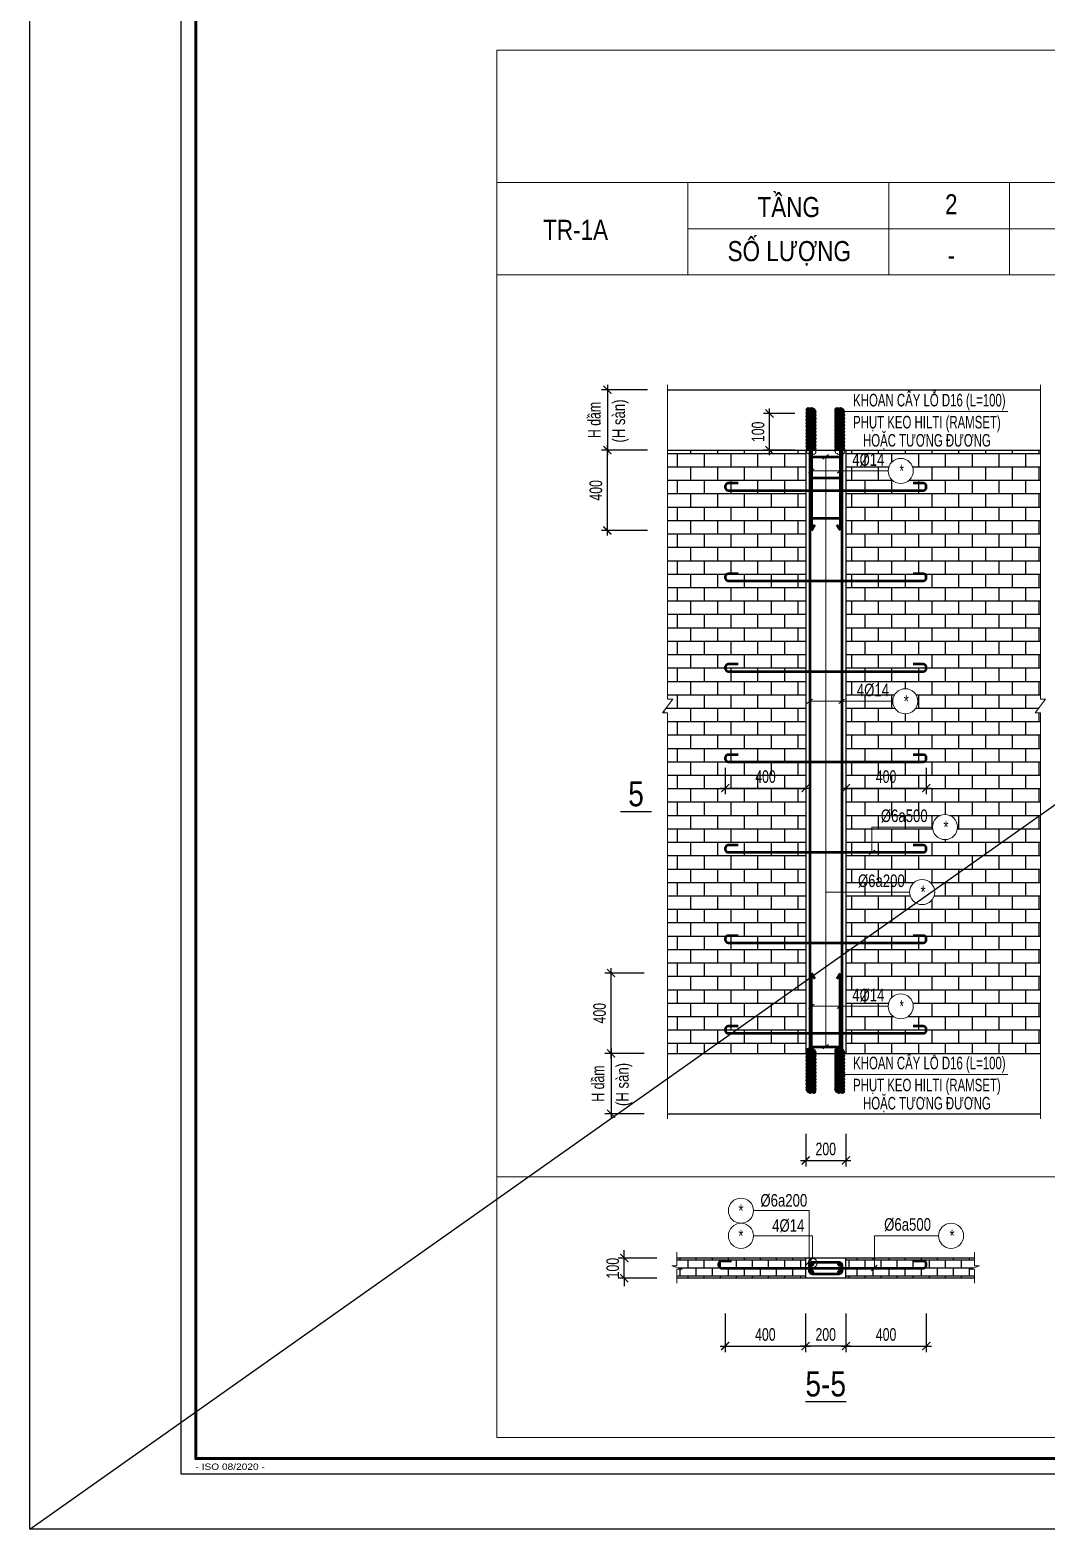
# Model space of a CAD drawing. Header units: millimetres. Extents: x 0 to 84100, y 0 to 158663.
# Drawn here: x 0 to 5056, y 0 to 7455 of the extents above; entities that cross this region are included whole.
import ezdxf
from ezdxf.enums import TextEntityAlignment as Align

# ---------------------------------------------------------------- set-up
doc = ezdxf.new("R2010")
doc.units = ezdxf.units.MM
doc.header["$LTSCALE"] = 800
doc.header["$MEASUREMENT"] = 0
doc.layers.get('DEFPOINTS').update_dxf_attribs({"color": 87})
for name, color, linetype in [('CDC -TEXT KHUNG', 7, 'Continuous'), ('CDC-KHUNGTEN', 9, 'Continuous'), ('CDC.02.DIM', 1, 'Continuous'), ('CDC.03.BORDER', 3, 'Continuous'), ('CDC.06.TEXT', 2, 'Continuous'), ('CDC.10.HATCH', 9, 'Continuous'), ('KCS_STEEL_SNODE', 6, 'Continuous')]:
    doc.layers.add(name, color=color, linetype=linetype)
for name, color, linetype, lineweight in [('CDC.05.STEEL', 4, 'Continuous', 50), ('CDC.11.NOTE', 8, 'Continuous', 18), ('CDC.14.STEELNUM', 9, 'Continuous', 18), ('STEEL_NODE', 6, 'Continuous', 50)]:
    doc.layers.add(name, color=color, linetype=linetype, lineweight=lineweight)
doc.layers.add('KCS_Plotter', color=11, linetype='Continuous', plot=False)
doc.styles.add('KC_BIGTEXT', font='arial.ttf', dxfattribs={"width": 0.7})
doc.styles.add('KC_SMTEXT', font='arial.ttf', dxfattribs={"width": 0.7})
doc.styles.add('KCS_SMTEXT', font='arial.ttf', dxfattribs={"width": 0.7})
doc.styles.add('KT CDC', font='arial.ttf', dxfattribs={"width": 0.85})
doc.dimstyles.new('KCS_DIM25', dxfattribs={"dimtxt": 62.5, "dimasz": 40, "dimexe": 30, "dimexo": 0, "dimgap": 25, "dimtad": 1, "dimdec": 0, "dimzin": 13, "dimdsep": 46, "dimtxsty": 'KCS_SMTEXT', "dimblk": 'ARCHTICK', "dimcen": 0, "dimdle": 25, "dimclrd": 1, "dimclre": 1, "dimclrt": 2, "dimadec": 0, "dimazin": 0, "dimtfac": 1, "dimtdec": 0, "dimtix": 1, "dimtmove": 2, "dimatfit": 3, "dimfxl": 1, "dimtolj": 1, "dimtzin": 13, "dimarcsym": 0})

# ---------------------------------------------------------------- blocks, each defined once
blk = doc.blocks.new('_ArchTick')
at = {"color": 0, "linetype": 'ByBlock', "const_width": 0.15}
blk.add_lwpolyline([(-0.5, -0.5), (0.5, 0.5)], dxfattribs=at)
blk = doc.blocks.new('*D625')
at = {"layer": 'CDC.02.DIM', "color": 1, "lineweight": -2, "ltscale": 0.5, "transparency": 16777216}
for p, q in [((3459.6, 3784.8), (3459.6, 3654.5)), ((3859.6, 3784.8), (3859.6, 3654.5)), ((3434.6, 3684.5), (3884.6, 3684.5))]:
    blk.add_line(p, q, dxfattribs=at)
at = {"layer": 'DEFPOINTS', "color": 0, "ltscale": 0.5, "transparency": 16777216}
for p in [(3459.6, 3784.8), (3859.6, 3784.8), (3859.6, 3684.5)]:
    blk.add_point(p, dxfattribs=at)
at = {"layer": 'CDC.02.DIM', "color": 1, "lineweight": -2, "ltscale": 0.5, "transparency": 16777216, "xscale": 40, "yscale": 40, "zscale": 40, "rotation": 180}
blk.add_blockref('_ArchTick', (3459.6, 3684.5), dxfattribs=at)
at = {"layer": 'CDC.02.DIM', "color": 1, "lineweight": -2, "ltscale": 0.5, "transparency": 16777216, "xscale": 40, "yscale": 40, "zscale": 40}
blk.add_blockref('_ArchTick', (3859.6, 3684.5), dxfattribs=at)
at = {"layer": 'CDC.02.DIM', "color": 2, "ltscale": 0.5, "transparency": 16777216, "insert": (3659.6, 3741.4), "char_height": 62.5, "attachment_point": 5, "style": 'KCS_SMTEXT'}
blk.add_mtext('\\A1;400', dxfattribs=at)
blk = doc.blocks.new('*D626')
at = {"layer": 'CDC.02.DIM', "color": 1, "lineweight": -2, "ltscale": 0.5, "transparency": 16777216}
for p, q in [((4059.6, 3784.8), (4059.6, 3654.5)), ((4459.6, 3784.8), (4459.6, 3654.5)), ((4034.6, 3684.5), (4484.6, 3684.5))]:
    blk.add_line(p, q, dxfattribs=at)
at = {"layer": 'DEFPOINTS', "color": 0, "ltscale": 0.5, "transparency": 16777216}
for p in [(4059.6, 3784.8), (4459.6, 3784.8), (4459.6, 3684.5)]:
    blk.add_point(p, dxfattribs=at)
at = {"layer": 'CDC.02.DIM', "color": 1, "lineweight": -2, "ltscale": 0.5, "transparency": 16777216, "xscale": 40, "yscale": 40, "zscale": 40, "rotation": 180}
blk.add_blockref('_ArchTick', (4059.6, 3684.5), dxfattribs=at)
at = {"layer": 'CDC.02.DIM', "color": 1, "lineweight": -2, "ltscale": 0.5, "transparency": 16777216, "xscale": 40, "yscale": 40, "zscale": 40}
blk.add_blockref('_ArchTick', (4459.6, 3684.5), dxfattribs=at)
at = {"layer": 'CDC.02.DIM', "color": 2, "ltscale": 0.5, "transparency": 16777216, "insert": (4259.6, 3741.4), "char_height": 62.5, "attachment_point": 5, "style": 'KCS_SMTEXT'}
blk.add_mtext('\\A1;400', dxfattribs=at)
blk = doc.blocks.new('*D627')
at = {"layer": 'CDC.02.DIM', "color": 1, "lineweight": -2, "ltscale": 0.5, "transparency": 16777216}
for p, q in [((3055.8, 2764.8), (2861.1, 2764.8)), ((2891.1, 2340.2), (2891.1, 2789.8)), ((3055.8, 2365.2), (2861.1, 2365.2))]:
    blk.add_line(p, q, dxfattribs=at)
at = {"layer": 'DEFPOINTS', "color": 0, "ltscale": 0.5, "transparency": 16777216}
for p in [(2891.1, 2764.8), (3055.8, 2764.8), (3055.8, 2365.2)]:
    blk.add_point(p, dxfattribs=at)
at = {"layer": 'CDC.02.DIM', "color": 1, "lineweight": -2, "ltscale": 0.5, "transparency": 16777216, "xscale": 40, "yscale": 40, "zscale": 40}
for p, rotation in [((2891.1, 2764.8), 90), ((2891.1, 2365.2), 270)]:
    blk.add_blockref('_ArchTick', p, dxfattribs=dict(at, rotation=rotation))
at = {"layer": 'CDC.02.DIM', "color": 2, "ltscale": 0.5, "transparency": 16777216, "insert": (2834.2, 2565), "char_height": 62.5, "attachment_point": 5, "rotation": 90, "style": 'KCS_SMTEXT'}
blk.add_mtext('\\A1;400', dxfattribs=at)
blk = doc.blocks.new('*D628')
at = {"layer": 'CDC.02.DIM', "color": 1, "lineweight": -2, "ltscale": 0.5, "transparency": 16777216}
for p, q in [((2891.1, 2390.2), (2891.1, 2040.2)), ((3055.8, 2365.2), (2861.1, 2365.2)), ((3055.8, 2065.2), (2861.1, 2065.2))]:
    blk.add_line(p, q, dxfattribs=at)
at = {"layer": 'DEFPOINTS', "color": 0, "ltscale": 0.5, "transparency": 16777216}
for p in [(3055.8, 2365.2), (2891.1, 2065.2), (3055.8, 2065.2)]:
    blk.add_point(p, dxfattribs=at)
at = {"layer": 'CDC.02.DIM', "color": 1, "lineweight": -2, "ltscale": 0.5, "transparency": 16777216, "xscale": 40, "yscale": 40, "zscale": 40}
for p, rotation in [((2891.1, 2365.2), 90), ((2891.1, 2065.2), 270)]:
    blk.add_blockref('_ArchTick', p, dxfattribs=dict(at, rotation=rotation))
at = {"layer": 'CDC.02.DIM', "color": 2, "ltscale": 0.5, "transparency": 16777216, "insert": (2826.6, 2215.2), "char_height": 62.5, "attachment_point": 5, "rotation": 90, "style": 'KCS_SMTEXT'}
blk.add_mtext('\\A1;H dầm', dxfattribs=at)
blk = doc.blocks.new('*D629')
at = {"layer": 'CDC.02.DIM', "color": 1, "lineweight": -2, "ltscale": 0.5, "transparency": 16777216}
for p, q in [((3805.1, 5547.2), (3649.5, 5547.2)), ((3679.5, 5340.2), (3679.5, 5572.2)), ((3805.1, 5365.2), (3649.5, 5365.2))]:
    blk.add_line(p, q, dxfattribs=at)
at = {"layer": 'DEFPOINTS', "color": 0, "ltscale": 0.5, "transparency": 16777216}
for p in [(3679.5, 5547.2), (3805.1, 5547.2), (3805.1, 5365.2)]:
    blk.add_point(p, dxfattribs=at)
at = {"layer": 'CDC.02.DIM', "color": 1, "lineweight": -2, "ltscale": 0.5, "transparency": 16777216, "xscale": 40, "yscale": 40, "zscale": 40}
for p, rotation in [((3679.5, 5547.2), 90), ((3679.5, 5365.2), 270)]:
    blk.add_blockref('_ArchTick', p, dxfattribs=dict(at, rotation=rotation))
at = {"layer": 'CDC.02.DIM', "color": 2, "ltscale": 0.5, "transparency": 16777216, "insert": (3622.6, 5456.2), "char_height": 62.5, "attachment_point": 5, "rotation": 90, "style": 'KCS_SMTEXT'}
blk.add_mtext('\\A1;{\\C7;100}', dxfattribs=at)
blk = doc.blocks.new('*D630')
at = {"layer": 'CDC.02.DIM', "color": 1, "lineweight": -2, "ltscale": 0.5, "transparency": 16777216}
for p, q in [((3859.6, 1965.2), (3859.6, 1802.7)), ((4059.6, 1965.2), (4059.6, 1802.7)), ((3834.6, 1832.7), (4084.6, 1832.7))]:
    blk.add_line(p, q, dxfattribs=at)
at = {"layer": 'DEFPOINTS', "color": 0, "ltscale": 0.5, "transparency": 16777216}
for p in [(3859.6, 1965.2), (4059.6, 1965.2), (4059.6, 1832.7)]:
    blk.add_point(p, dxfattribs=at)
at = {"layer": 'CDC.02.DIM', "color": 1, "lineweight": -2, "ltscale": 0.5, "transparency": 16777216, "xscale": 40, "yscale": 40, "zscale": 40, "rotation": 180}
blk.add_blockref('_ArchTick', (3859.6, 1832.7), dxfattribs=at)
at = {"layer": 'CDC.02.DIM', "color": 1, "lineweight": -2, "ltscale": 0.5, "transparency": 16777216, "xscale": 40, "yscale": 40, "zscale": 40}
blk.add_blockref('_ArchTick', (4059.6, 1832.7), dxfattribs=at)
at = {"layer": 'CDC.02.DIM', "color": 2, "ltscale": 0.5, "transparency": 16777216, "insert": (3959.6, 1889.6), "char_height": 62.5, "attachment_point": 5, "style": 'KCS_SMTEXT'}
blk.add_mtext('\\A1;200', dxfattribs=at)
blk = doc.blocks.new('KC_SNODE')
at = {"layer": 'STEEL_NODE'}
blk.add_hatch(color=256, dxfattribs=at).paths.add_polyline_path([(12, 0, 1), (-12, 0, 1)])
blk.add_circle((0, 0), 12.5, dxfattribs=at)
blk = doc.blocks.new('KC_SNODE_2')
at = {"layer": 'STEEL_NODE'}
blk.add_circle((0, 0), 12.5, dxfattribs=at)
blk = doc.blocks.new('*D632')
at = {"layer": 'CDC.02.DIM', "color": 1, "lineweight": -2, "ltscale": 0.5, "transparency": 16777216}
for p, q in [((3458.9, 1072.5), (3458.9, 880.1)), ((3859.2, 1072.5), (3859.2, 880.1)), ((3433.9, 910.1), (3884.2, 910.1))]:
    blk.add_line(p, q, dxfattribs=at)
at = {"layer": 'DEFPOINTS', "color": 0, "ltscale": 0.5, "transparency": 16777216}
for p in [(3458.9, 1072.5), (3859.2, 1072.5), (3859.2, 910.1)]:
    blk.add_point(p, dxfattribs=at)
at = {"layer": 'CDC.02.DIM', "color": 1, "lineweight": -2, "ltscale": 0.5, "transparency": 16777216, "xscale": 40, "yscale": 40, "zscale": 40, "rotation": 180}
blk.add_blockref('_ArchTick', (3458.9, 910.1), dxfattribs=at)
at = {"layer": 'CDC.02.DIM', "color": 1, "lineweight": -2, "ltscale": 0.5, "transparency": 16777216, "xscale": 40, "yscale": 40, "zscale": 40}
blk.add_blockref('_ArchTick', (3859.2, 910.1), dxfattribs=at)
at = {"layer": 'CDC.02.DIM', "color": 2, "ltscale": 0.5, "transparency": 16777216, "insert": (3659.1, 967.1), "char_height": 62.5, "attachment_point": 5, "style": 'KCS_SMTEXT'}
blk.add_mtext('\\A1;400', dxfattribs=at)
blk = doc.blocks.new('*D633')
at = {"layer": 'CDC.02.DIM', "color": 1, "lineweight": -2, "ltscale": 0.5, "transparency": 16777216}
for p, q in [((3859.2, 1072.5), (3859.2, 880.1)), ((4059.6, 1072.5), (4059.6, 880.1)), ((4084.6, 910.1), (3834.2, 910.1))]:
    blk.add_line(p, q, dxfattribs=at)
at = {"layer": 'DEFPOINTS', "color": 0, "ltscale": 0.5, "transparency": 16777216}
for p in [(3859.2, 1072.5), (4059.6, 1072.5), (3859.2, 910.1)]:
    blk.add_point(p, dxfattribs=at)
at = {"layer": 'CDC.02.DIM', "color": 1, "lineweight": -2, "ltscale": 0.5, "transparency": 16777216, "xscale": 40, "yscale": 40, "zscale": 40}
for p, rotation in [((3859.2, 910.1), 180.0000222781561), ((4059.6, 910.1), 2.227815611988149e-05)]:
    blk.add_blockref('_ArchTick', p, dxfattribs=dict(at, rotation=rotation))
at = {"layer": 'CDC.02.DIM', "color": 2, "ltscale": 0.5, "transparency": 16777216, "insert": (3959.4, 967.1), "char_height": 62.5, "attachment_point": 5, "rotation": 0.00002, "style": 'KCS_SMTEXT'}
blk.add_mtext('\\A1;200', dxfattribs=at)
blk = doc.blocks.new('*D634')
at = {"layer": 'CDC.02.DIM', "color": 1, "lineweight": -2, "ltscale": 0.5, "transparency": 16777216}
for p, q in [((4059.6, 1072.5), (4059.6, 880.1)), ((4459.9, 1072.5), (4459.9, 880.1)), ((4034.6, 910.1), (4484.9, 910.1))]:
    blk.add_line(p, q, dxfattribs=at)
at = {"layer": 'DEFPOINTS', "color": 0, "ltscale": 0.5, "transparency": 16777216}
for p in [(4059.6, 1072.5), (4459.9, 1072.5), (4459.9, 910.1)]:
    blk.add_point(p, dxfattribs=at)
at = {"layer": 'CDC.02.DIM', "color": 1, "lineweight": -2, "ltscale": 0.5, "transparency": 16777216, "xscale": 40, "yscale": 40, "zscale": 40, "rotation": 180}
blk.add_blockref('_ArchTick', (4059.6, 910.1), dxfattribs=at)
at = {"layer": 'CDC.02.DIM', "color": 1, "lineweight": -2, "ltscale": 0.5, "transparency": 16777216, "xscale": 40, "yscale": 40, "zscale": 40}
blk.add_blockref('_ArchTick', (4459.9, 910.1), dxfattribs=at)
at = {"layer": 'CDC.02.DIM', "color": 2, "ltscale": 0.5, "transparency": 16777216, "insert": (4259.7, 967.1), "char_height": 62.5, "attachment_point": 5, "style": 'KCS_SMTEXT'}
blk.add_mtext('\\A1;400', dxfattribs=at)
blk = doc.blocks.new('*D635')
at = {"layer": 'CDC.02.DIM', "color": 1, "lineweight": -2, "ltscale": 0.5, "transparency": 16777216}
for p, q in [((3119.3, 1347.5), (2926.9, 1347.5)), ((2956.9, 1347.5), (2956.9, 1387.5)), ((2956.9, 1247.5), (2956.9, 1347.5)), ((3119.3, 1247.5), (2926.9, 1247.5)), ((2956.9, 1247.5), (2956.9, 1207.5))]:
    blk.add_line(p, q, dxfattribs=at)
at = {"layer": 'DEFPOINTS', "color": 0, "ltscale": 0.5, "transparency": 16777216}
for p in [(2956.9, 1347.5), (3119.3, 1347.5), (3119.3, 1247.5)]:
    blk.add_point(p, dxfattribs=at)
at = {"layer": 'CDC.02.DIM', "color": 1, "lineweight": -2, "ltscale": 0.5, "transparency": 16777216, "xscale": 40, "yscale": 40, "zscale": 40}
for p, rotation in [((2956.9, 1347.5), 270), ((2956.9, 1247.5), 90)]:
    blk.add_blockref('_ArchTick', p, dxfattribs=dict(at, rotation=rotation))
at = {"layer": 'CDC.02.DIM', "color": 2, "ltscale": 0.5, "transparency": 16777216, "insert": (2900, 1297.5), "char_height": 62.5, "attachment_point": 5, "rotation": 90, "style": 'KCS_SMTEXT'}
blk.add_mtext('\\A1;100', dxfattribs=at)
blk = doc.blocks.new('*D636')
at = {"layer": 'CDC.02.DIM', "color": 1, "lineweight": -2, "ltscale": 0.5, "transparency": 16777216}
for p, q in [((2872.9, 5690.2), (2872.9, 5340.2)), ((3072.9, 5665.2), (2842.9, 5665.2)), ((3072.9, 5365.2), (2842.9, 5365.2))]:
    blk.add_line(p, q, dxfattribs=at)
at = {"layer": 'DEFPOINTS', "color": 0, "ltscale": 0.5, "transparency": 16777216}
for p in [(3072.9, 5665.2), (2872.9, 5365.2), (3072.9, 5365.2)]:
    blk.add_point(p, dxfattribs=at)
at = {"layer": 'CDC.02.DIM', "color": 1, "lineweight": -2, "ltscale": 0.5, "transparency": 16777216, "xscale": 40, "yscale": 40, "zscale": 40}
for p, rotation in [((2872.9, 5665.2), 90), ((2872.9, 5365.2), 270)]:
    blk.add_blockref('_ArchTick', p, dxfattribs=dict(at, rotation=rotation))
at = {"layer": 'CDC.02.DIM', "color": 2, "ltscale": 0.5, "transparency": 16777216, "insert": (2808.4, 5515.2), "char_height": 62.5, "attachment_point": 5, "rotation": 90, "style": 'KCS_SMTEXT'}
blk.add_mtext('\\A1;H dầm', dxfattribs=at)
blk = doc.blocks.new('*D637')
at = {"layer": 'CDC.02.DIM', "color": 1, "lineweight": -2, "ltscale": 0.5, "transparency": 16777216}
for p, q in [((2872.9, 4940.5), (2872.9, 5390.2)), ((3072.9, 5365.2), (2842.9, 5365.2)), ((3072.9, 4965.5), (2842.9, 4965.5))]:
    blk.add_line(p, q, dxfattribs=at)
at = {"layer": 'DEFPOINTS', "color": 0, "ltscale": 0.5, "transparency": 16777216}
for p in [(2872.9, 5365.2), (3072.9, 5365.2), (3072.9, 4965.5)]:
    blk.add_point(p, dxfattribs=at)
at = {"layer": 'CDC.02.DIM', "color": 1, "lineweight": -2, "ltscale": 0.5, "transparency": 16777216, "xscale": 40, "yscale": 40, "zscale": 40}
for p, rotation in [((2872.9, 5365.2), 90), ((2872.9, 4965.5), 270)]:
    blk.add_blockref('_ArchTick', p, dxfattribs=dict(at, rotation=rotation))
at = {"layer": 'CDC.02.DIM', "color": 2, "ltscale": 0.5, "transparency": 16777216, "insert": (2816, 5165.3), "char_height": 62.5, "attachment_point": 5, "rotation": 90, "style": 'KCS_SMTEXT'}
blk.add_mtext('\\A1;400', dxfattribs=at)
blk = doc.blocks.new('Khung tên chuẩn')
at = {"layer": 'CDC-KHUNGTEN', "color": 8}
blk.add_lwpolyline([(75096, 1100), (83000, 1100), (83000, 58300), (3000, 58300), (3000, 1100), (75096, 1100)], dxfattribs=at)
at = {"layer": 'CDC-KHUNGTEN', "color": 255, "lineweight": 60}
blk.add_lwpolyline([(74900, 1400), (74900, 58000), (3300, 58000), (3300, 1400), (74900, 1400)], close=True, dxfattribs=at)
at = {"layer": 'DEFPOINTS', "color": 1, "ltscale": 0.2}
blk.add_lwpolyline([(0, 0), (0, 59400), (84100, 59400), (84100, 0), (0, 0)], close=True, dxfattribs=at)
at = {"layer": 'CDC -TEXT KHUNG', "color": 6, "style": 'KT CDC', "width": 1.15}
blk.add_text('- ISO 08/2020 -', height=125.69, dxfattribs=at).set_placement((3294, 1177))

msp = doc.modelspace()

# ---------------------------------------------------------------- hatches: boundary and pattern name
at = {"layer": 'CDC.10.HATCH'}
h = msp.add_hatch(dxfattribs=at)
h.set_pattern_fill('ANSI31', color=256, scale=33.333333)
h.set_pattern_definition([(45, (-89437.3133, 41348.8665), (-2.94627825, 2.94627825), [])])
h.paths.add_polyline_path([(3907.2, 5564.3, 0.520567), (3898.4, 5572.2, 0.520567), (3881.7, 5572.2, 0.520567), (3865.1, 5572.2, 0.520567), (3865.1, 5557.3, 0.520567), (3865.1, 5540.7, 0.520567), (3865.1, 5524, 0.520567), (3865.1, 5507.3, 0.520567), (3865.1, 5490.7, 0.520567), (3865.1, 5474, 0.520567), (3865.1, 5457.3, 0.520567), (3865.1, 5440.7, 0.520567), (3865.1, 5424, 0.520567), (3865.1, 5407.3, 0.520567), (3865.1, 5390.7, 0.520567), (3865.1, 5374, 0.258014), (3860.7, 5365.2), (3908.3, 5365.2, 0.477039), (3907.2, 5380.9, 0.520567), (3907.2, 5397.6, 0.520567), (3907.2, 5414.3, 0.520567), (3907.2, 5430.9, 0.520567), (3907.2, 5447.6, 0.520567), (3907.2, 5464.3, 0.520567), (3907.2, 5480.9, 0.520567), (3907.2, 5497.6, 0.520567), (3907.2, 5514.3, 0.520567), (3907.2, 5530.9, 0.520567), (3907.2, 5547.6, 0.520567)])
h = msp.add_hatch(dxfattribs=at)
h.set_pattern_fill('ANSI31', color=256, scale=33.333333)
h.set_pattern_definition([(45, (-89294.0618, 41348.8665), (-2.94627825, 2.94627825), [])])
h.paths.add_polyline_path([(4050.4, 5564.3, 0.520567), (4041.6, 5572.2, 0.520567), (4025, 5572.2, 0.520567), (4008.3, 5572.2, 0.520567), (4008.3, 5557.3, 0.520567), (4008.3, 5540.7, 0.520567), (4008.3, 5524, 0.520567), (4008.3, 5507.3, 0.520567), (4008.3, 5490.7, 0.520567), (4008.3, 5474, 0.520567), (4008.3, 5457.3, 0.520567), (4008.3, 5440.7, 0.520567), (4008.3, 5424, 0.520567), (4008.3, 5407.3, 0.520567), (4008.3, 5390.7, 0.520567), (4008.3, 5374, 0.258014), (4004, 5365.2), (4051.5, 5365.2, 0.477039), (4050.4, 5380.9, 0.520567), (4050.4, 5397.6, 0.520567), (4050.4, 5414.3, 0.520567), (4050.4, 5430.9, 0.520567), (4050.4, 5447.6, 0.520567), (4050.4, 5464.3, 0.520567), (4050.4, 5480.9, 0.520567), (4050.4, 5497.6, 0.520567), (4050.4, 5514.3, 0.520567), (4050.4, 5530.9, 0.520567), (4050.4, 5547.6, 0.520567)])
h = msp.add_hatch(dxfattribs=at)
h.set_pattern_fill('AR-B816', color=256, scale=8.3333, style=0)
h.set_pattern_definition([(0, (61955.23, -772381.44), (0, 66.6664), []), (90, (61955.23, -772381.44), (-66.6664, 66.6664), [66.6664, -66.6664])])
h.paths.add_polyline_path([(3859.6, 5165.2), (3474.6, 5165.2, -0.466274), (3459.8, 5182.8, -0.043633), (3459.6, 5185.4), (3459.6, 5180.2, 0.414214), (3474.6, 5165.2), (3859.6, 5165.2), (3859.6, 5365.2), (3172.9, 5365.2), (3172.9, 4126.3), (3197.9, 4126.3), (3147.9, 4059.7), (3172.9, 4059.7), (3172.9, 2365.2), (3859.6, 2365.2), (3859.6, 2465.2), (3474.6, 2465.2, -0.466274), (3459.8, 2482.8, -0.043633), (3459.6, 2485.4), (3459.6, 2480.2, 0.414214), (3474.6, 2465.2), (3859.6, 2465.2), (3859.6, 2915.2), (3474.6, 2915.2, -0.466274), (3459.8, 2932.8, -0.043633), (3459.6, 2935.4), (3459.6, 2930.2, 0.414214), (3474.6, 2915.2), (3859.6, 2915.2), (3859.6, 3365.2), (3474.6, 3365.2, -0.466274), (3459.8, 3382.8, -0.043633), (3459.6, 3385.4), (3459.6, 3380.2, 0.414214), (3474.6, 3365.2), (3859.6, 3365.2), (3859.6, 3815.2), (3474.6, 3815.2, -0.466274), (3459.8, 3832.8, -0.043633), (3459.6, 3835.4), (3459.6, 3830.2, 0.414214), (3474.6, 3815.2), (3859.6, 3815.2), (3859.6, 4265.2), (3474.6, 4265.2, -0.466274), (3459.8, 4282.8, -0.043633), (3459.6, 4285.4), (3459.6, 4280.2, 0.414214), (3474.6, 4265.2), (3859.6, 4265.2), (3859.6, 4715.2), (3474.6, 4715.2, -0.466274), (3459.8, 4732.8, -0.043633), (3459.6, 4735.4), (3459.6, 4730.2, 0.414214), (3474.6, 4715.2), (3859.6, 4715.2)])
h.paths.add_polyline_path([(5027.2, 5365.2), (4059.6, 5365.2), (4059.6, 5261.9), (4270, 5261.9, -1), (4395, 5261.9, -1), (4270, 5261.9), (4059.6, 5261.9), (4059.6, 5165.2), (4444.6, 5165.2, 0.466274), (4459.3, 5182.8, 0.466274), (4444.6, 5200.4, -0.414214), (4459.6, 5185.4), (4459.6, 5180.2, -0.414214), (4444.6, 5165.2), (4059.6, 5165.2), (4059.6, 4715.2), (4444.6, 4715.2, 0.466274), (4459.3, 4732.8, 0.043633), (4459.6, 4735.4), (4459.6, 4730.2, -0.414214), (4444.6, 4715.2), (4059.6, 4715.2), (4059.6, 4265.2), (4444.6, 4265.2, 0.466274), (4459.3, 4282.8, 0.043633), (4459.6, 4285.4), (4459.6, 4280.2, -0.414214), (4444.6, 4265.2), (4059.6, 4265.2), (4059.6, 4116.3), (4292.6, 4116.3, -1), (4417.6, 4116.3, -1), (4292.6, 4116.3), (4059.6, 4116.3), (4059.6, 3940.5), (4444.6, 3940.5, 0.466274), (4459.3, 3958.1, 0.466274), (4444.6, 3975.7, -0.414214), (4459.6, 3960.7), (4459.6, 3955.5, -0.414214), (4444.6, 3940.5), (4059.6, 3940.5), (4059.6, 3365.2), (4189.1, 3365.2), (4189.1, 3490.7), (4490.4, 3490.7, -1), (4615.4, 3490.7, -1), (4490.4, 3490.7), (4189.1, 3490.7), (4189.1, 3365.2), (4444.6, 3365.2, 0.466274), (4459.3, 3382.8, 0.043633), (4459.6, 3385.4), (4459.6, 3380.2, -0.414214), (4444.6, 3365.2), (4059.6, 3365.2), (4059.6, 3167.5), (4376.5, 3167.5, -1), (4501.5, 3167.5, -1), (4376.5, 3167.5), (4059.6, 3167.5), (4059.6, 2915.2), (4444.6, 2915.2, 0.466274), (4459.3, 2932.8, 0.043633), (4459.6, 2935.4), (4459.6, 2930.2, -0.414214), (4444.6, 2915.2), (4059.6, 2915.2), (4059.6, 2599.4), (4270, 2599.4, -1), (4395, 2599.4, -1), (4270, 2599.4), (4059.6, 2599.4), (4059.6, 2465.2), (4444.6, 2465.2, 0.466274), (4459.3, 2482.8, 0.043633), (4459.6, 2485.4), (4459.6, 2480.2, -0.414214), (4444.6, 2465.2), (4059.6, 2465.2), (4059.6, 2365.2), (5027.2, 2365.2), (5027.2, 4059.7), (5002.2, 4059.7), (5052.2, 4126.3), (5027.2, 4126.3)])
h.paths.add_polyline_path([(4194.8, 3844.6), (4324.3, 3844.6), (4324.3, 3749.5), (4194.8, 3749.5)], flags=24)
h.paths.add_polyline_path([(4074.5, 5267.7), (4268.3, 5267.7), (4268.3, 5368.7), (4074.5, 5368.7)], flags=9)
h.paths.add_polyline_path([(4074.5, 2605.2), (4268.3, 2605.2), (4268.3, 2706.2), (4074.5, 2706.2)], flags=24)
h.paths.add_polyline_path([(4083.8, 3153.4), (4388.5, 3153.4), (4388.5, 3278.2), (4083.8, 3278.2)], flags=24)
h.paths.add_polyline_path([(4197.7, 3476.7), (4502.4, 3476.7), (4502.4, 3601.4), (4197.7, 3601.4)], flags=24)
h.paths.add_polyline_path([(4097.3, 4122.1), (4291.2, 4122.1), (4291.2, 4223), (4097.3, 4223)], flags=24)
h.paths.add_polyline_path([(3394.8, 3789), (3524.3, 3789), (3524.3, 3693.9), (3394.8, 3693.9)], flags=24)
h.paths.add_polyline_path([(3594.8, 3789), (3724.3, 3789), (3724.3, 3693.9), (3594.8, 3693.9)], flags=24)
h = msp.add_hatch(dxfattribs=at)
h.set_pattern_fill('ANSI31', color=256, scale=33.333333)
h.set_pattern_definition([(45, (-89437.3133, 40926.5943), (-2.94627825, 2.94627825), [])])
h.paths.add_polyline_path([(3860.9, 2365.2, 0.290332), (3865.1, 2355.1, 0.520567), (3865.1, 2338.4, 0.520567), (3865.1, 2321.8, 0.520567), (3865.1, 2305.1, 0.520567), (3865.1, 2288.4, 0.520567), (3865.1, 2271.8, 0.520567), (3865.1, 2255.1, 0.520567), (3865.1, 2238.4, 0.520567), (3865.1, 2221.8, 0.520567), (3865.1, 2205.1, 0.520567), (3865.1, 2188.4, 0.892476), (3865.1, 2178.7, 0.520567), (3872.9, 2169.9, 0.520567), (3889.6, 2169.9, 0.520567), (3906.2, 2169.9, 0.928119), (3907.2, 2178.7, 0.520567), (3907.2, 2195.4, 0.520567), (3907.2, 2212, 0.520567), (3907.2, 2228.7, 0.520567), (3907.2, 2245.4, 0.520567), (3907.2, 2262, 0.520567), (3907.2, 2278.7, 0.520567), (3907.2, 2295.4, 0.520567), (3907.2, 2312, 0.520567), (3907.2, 2328.7, 0.520567), (3907.2, 2345.4, 0.520567), (3907.2, 2362, 0.106023), (3910.1, 2365.2)])
h.paths.add_polyline_path([(3879.6, 2388.8, 0.42631), (3865.1, 2386.6, 0.520567), (3865.1, 2371.8, 0.200007), (3860.9, 2365.2), (3879.6, 2365.2)])
h.paths.add_polyline_path([(3887.9, 2390.7, 0.189736), (3881.7, 2386.6, 0.077138), (3879.6, 2388.8), (3879.6, 2365.2), (3887.9, 2365.2)])
h.paths.add_polyline_path([(3907.2, 2378.7, 0.520567), (3898.4, 2386.6, 0.301092), (3887.9, 2390.7), (3887.9, 2365.2), (3910.1, 2365.2, 0.392861)])
h = msp.add_hatch(dxfattribs=at)
h.set_pattern_fill('ANSI31', color=256, scale=33.333333)
h.set_pattern_definition([(45, (-89294.0618, 40926.5943), (-2.94627825, 2.94627825), [])])
h.paths.add_polyline_path([(4004.1, 2365.2, 0.290332), (4008.3, 2355.1, 0.520567), (4008.3, 2338.4, 0.520567), (4008.3, 2321.8, 0.520567), (4008.3, 2305.1, 0.520567), (4008.3, 2288.4, 0.520567), (4008.3, 2271.8, 0.520567), (4008.3, 2255.1, 0.520567), (4008.3, 2238.4, 0.520567), (4008.3, 2221.8, 0.520567), (4008.3, 2205.1, 0.520567), (4008.3, 2188.4, 0.892476), (4008.3, 2178.7, 0.520567), (4016.2, 2169.9, 0.520567), (4032.8, 2169.9, 0.520567), (4049.5, 2169.9, 0.928119), (4050.4, 2178.7, 0.520567), (4050.4, 2195.4, 0.520567), (4050.4, 2212, 0.520567), (4050.4, 2228.7, 0.520567), (4050.4, 2245.4, 0.520567), (4050.4, 2262, 0.520567), (4050.4, 2278.7, 0.520567), (4050.4, 2295.4, 0.520567), (4050.4, 2312, 0.520567), (4050.4, 2328.7, 0.520567), (4050.4, 2345.4, 0.520567), (4050.4, 2362, 0.106023), (4053.3, 2365.2)])
h.paths.add_polyline_path([(4022.8, 2388.8, 0.42631), (4008.3, 2386.6, 0.520567), (4008.3, 2371.8, 0.200007), (4004.1, 2365.2), (4022.8, 2365.2)])
h.paths.add_polyline_path([(4031.2, 2390.7, 0.189736), (4025, 2386.6, 0.077138), (4022.8, 2388.8), (4022.8, 2365.2), (4031.2, 2365.2)])
h.paths.add_polyline_path([(4050.4, 2378.7, 0.520567), (4041.6, 2386.6, 0.301092), (4031.2, 2390.7), (4031.2, 2365.2), (4053.3, 2365.2, 0.392861)])
h = msp.add_hatch(dxfattribs=at)
h.set_pattern_fill('AR-B816', color=256, scale=5, style=0)
h.set_pattern_definition([(0, (61955.23, -772181.44), (0, 40), []), (90, (61955.23, -772181.44), (-40, 40), [40, -40])])
h.paths.add_polyline_path([(3859.2, 1347.5), (3219.3, 1347.5), (3219.3, 1309.1), (3194.3, 1309.1), (3244.3, 1292.4), (3219.3, 1292.4), (3219.3, 1247.5), (3859.2, 1247.5)])
h.paths.add_polyline_path([(4699.2, 1292.4), (4674.2, 1292.4), (4724.2, 1309.1), (4699.2, 1309.1), (4699.2, 1347.5), (4059.2, 1347.5), (4059.2, 1247.5), (4699.2, 1247.5)])

# ---------------------------------------------------------------- linework, layer by layer
at = {"layer": 'CDC.03.BORDER'}
for p, q in [((3172.9, 5665.2), (5027.2, 5665.2)), ((3172.9, 5365.2), (5027.2, 5365.2)), ((3859.6, 5365.2), (3859.6, 2365.2)), ((4059.6, 5365.2), (4059.6, 2365.2)), ((3172.9, 2365.2), (5027.2, 2365.2)), ((3172.9, 2065.2), (5027.2, 2065.2)), ((3859.2, 1347.5), (3859.2, 1247.5)), ((4059.2, 1247.5), (4059.2, 1347.5))]:
    msp.add_line(p, q, dxfattribs=at)
at = {"layer": 'CDC.03.BORDER', "linetype": 'Continuous', "ltscale": 0.03}
for points in [[(4699.2, 1347.5), (3219.3, 1347.5)], [(4699.2, 1247.5), (3219.3, 1247.5)]]:
    msp.add_lwpolyline(points, dxfattribs=at)
at = {"layer": 'CDC.05.STEEL'}
for p, q in [((3887.9, 5547.2), (3887.9, 4965.5)), ((4031.2, 5547.2), (4031.2, 4967.1)), ((3879.6, 5227), (4039.6, 5227)), ((3879.6, 5027), (4039.6, 5027)), ((3887.9, 4965.5), (3905.9, 4993.6)), ((4031.2, 4967.1), (4014.3, 4993.6)), ((3887.9, 2183.2), (3887.9, 2764.8)), ((3887.9, 2764.8), (3905.9, 2736.7)), ((4031.2, 2763.2), (4014.3, 2736.7)), ((4031.2, 2183.2), (4031.2, 2763.2))]:
    msp.add_line(p, q, dxfattribs=at)
at = {"layer": 'CDC.05.STEEL', "color": 4}
for p, q in [((3879.6, 5331.8), (4039.6, 5331.8)), ((3879.6, 2398.5), (4039.6, 2398.5))]:
    msp.add_line(p, q, dxfattribs=at)
at = {"layer": 'CDC.05.STEEL'}
for points in [[(3879.6, 5365.2), (3879.6, 2365.2)], [(4039.6, 5365.2), (4039.6, 2365.2)]]:
    msp.add_lwpolyline(points, dxfattribs=at)
for points in [[(3523.9, 5200.4), (3474.6, 5200.4, 0.414214), (3459.6, 5185.4), (3459.6, 5180.2, 0.414214), (3474.6, 5165.2), (4444.6, 5165.2, 0.414214), (4459.6, 5180.2), (4459.6, 5185.4, 0.414214), (4444.6, 5200.4), (4395.2, 5200.4)], [(3523.9, 4750.4), (3474.6, 4750.4, 0.414214), (3459.6, 4735.4), (3459.6, 4730.2, 0.414214), (3474.6, 4715.2), (4444.6, 4715.2, 0.414214), (4459.6, 4730.2), (4459.6, 4735.4, 0.414214), (4444.6, 4750.4), (4395.2, 4750.4)], [(3523.9, 4300.4), (3474.6, 4300.4, 0.414214), (3459.6, 4285.4), (3459.6, 4280.2, 0.414214), (3474.6, 4265.2), (4444.6, 4265.2, 0.414214), (4459.6, 4280.2), (4459.6, 4285.4, 0.414214), (4444.6, 4300.4), (4395.2, 4300.4)], [(3523.9, 3850.4), (3474.6, 3850.4, 0.414214), (3459.6, 3835.4), (3459.6, 3830.2, 0.414214), (3474.6, 3815.2), (4444.6, 3815.2, 0.414214), (4459.6, 3830.2), (4459.6, 3835.4, 0.414214), (4444.6, 3850.4), (4395.2, 3850.4)], [(3523.9, 3400.4), (3474.6, 3400.4, 0.414214), (3459.6, 3385.4), (3459.6, 3380.2, 0.414214), (3474.6, 3365.2), (4444.6, 3365.2, 0.414214), (4459.6, 3380.2), (4459.6, 3385.4, 0.414214), (4444.6, 3400.4), (4395.2, 3400.4)], [(3523.9, 2950.4), (3474.6, 2950.4, 0.414214), (3459.6, 2935.4), (3459.6, 2930.2, 0.414214), (3474.6, 2915.2), (4444.6, 2915.2, 0.414214), (4459.6, 2930.2), (4459.6, 2935.4, 0.414214), (4444.6, 2950.4), (4395.2, 2950.4)], [(3523.9, 2500.4), (3474.6, 2500.4, 0.414214), (3459.6, 2485.4), (3459.6, 2480.2, 0.414214), (3474.6, 2465.2), (4444.6, 2465.2, 0.414214), (4459.6, 2480.2), (4459.6, 2485.4, 0.414214), (4444.6, 2500.4), (4395.2, 2500.4)], [(3490.5, 1332.7), (3441.1, 1332.7, 0.414214), (3426.1, 1317.7), (3426.1, 1312.5, 0.414214), (3441.1, 1297.5), (4444.6, 1297.5, 0.414214), (4459.6, 1312.5), (4459.6, 1317.7, 0.414214), (4444.6, 1332.7), (4395.2, 1332.7)]]:
    msp.add_lwpolyline(points, format="xyb", dxfattribs=at)
msp.add_lwpolyline([(3894.2, 1327.5), (4024.2, 1327.5, -0.414214), (4039.2, 1312.5), (4039.2, 1282.5, -0.414214), (4024.2, 1267.5), (3894.2, 1267.5, -0.414214), (3879.2, 1282.5), (3879.2, 1312.5, -0.414214)], format="xyb", close=True, dxfattribs=at)
at = {"layer": 'CDC.11.NOTE', "color": 2}
for p, q in [((2323, 7354.7), (2323, 454.7)), ((16923, 7354.7), (2323, 7354.7)), ((3273, 6695.8), (3273, 6236.8)), ((4273, 6695.8), (4273, 6236.8)), ((4873, 6695.8), (4873, 6236.8)), ((16923, 454.7), (2323, 454.7))]:
    msp.add_line(p, q, dxfattribs=at)
at = {"layer": 'CDC.11.NOTE'}
for p, q in [((4053, 5557.4), (4864.7, 5557.4)), ((3959.7, 5331.8), (3959.7, 2398.5)), ((3887.9, 5261.9), (4270, 5261.9)), ((3879.6, 4116.3), (4292.6, 4116.3)), ((4189.1, 3490.7), (4490.4, 3490.7)), ((4189.1, 3490.7), (4189.1, 3365)), ((3959.7, 3167.5), (4376.5, 3167.5)), ((3887.9, 2599.4), (4270, 2599.4)), ((4053, 2261), (4864.7, 2261))]:
    msp.add_line(p, q, dxfattribs=at)
at = {"layer": 'CDC.11.NOTE', "color": 3}
for p, q in [((3973.8, 5342.8), (3945.7, 5320.9)), ((3902, 5272.9), (3873.9, 5251)), ((4045.3, 5272.9), (4017.1, 5251)), ((3893.4, 4127.1), (3865.3, 4105.2)), ((4053.4, 4127.1), (4025.3, 4105.2)), ((4203, 3376), (4174.9, 3354.1)), ((3902, 2610.4), (3873.9, 2588.5)), ((4045.3, 2610.4), (4017.1, 2588.5)), ((3973.8, 2409.4), (3945.7, 2387.6)), ((3862.6, 1313.3), (3890.9, 1341.6)), ((4187.8, 1283.8), (4215.9, 1311.9))]:
    msp.add_line(p, q, dxfattribs=at)
at = {"layer": 'CDC.11.NOTE', "color": 2, "flags": 128}
for points in [[(2323, 6695.8), (16923, 6695.8)], [(3273, 6466.3), (6073, 6466.3)], [(2323, 6236.8), (16923, 6236.8)]]:
    msp.add_lwpolyline(points, dxfattribs=at)
at = {"layer": 'CDC.11.NOTE'}
for points in [[(3172.9, 5690.2), (3172.9, 4126.3), (3197.9, 4126.3), (3147.9, 4059.7), (3172.9, 4059.7), (3172.9, 2040.2)], [(5027.2, 5690.2), (5027.2, 4126.3), (5052.2, 4126.3), (5002.2, 4059.7), (5027.2, 4059.7), (5027.2, 2040.2)], [(3876.7, 1327.5), (3876.7, 1583.2), (3599.9, 1583.2)], [(3894.2, 1344.8), (3894.2, 1458.2), (3599.9, 1458.2)], [(4201.8, 1297.8), (4201.5, 1458.2), (4520.6, 1458.2)], [(3219.3, 1376.8), (3219.3, 1309.1), (3194.3, 1309.1), (3244.3, 1292.4), (3219.3, 1292.4), (3219.3, 1222.5)], [(4699.2, 1376.8), (4699.2, 1309.1), (4724.2, 1309.1), (4674.2, 1292.4), (4699.2, 1292.4), (4699.2, 1222.5)]]:
    msp.add_lwpolyline(points, dxfattribs=at)
for points in [[(3865.1, 5572.2, -0.520567), (3881.7, 5572.2, -0.520567), (3898.4, 5572.2, -0.520567), (3907.2, 5564.3, -0.520567), (3907.2, 5547.6, -0.520567), (3907.2, 5530.9, -0.520567), (3907.2, 5514.3, -0.520567), (3907.2, 5497.6, -0.520567), (3907.2, 5480.9, -0.520567), (3907.2, 5464.3, -0.520567), (3907.2, 5447.6, -0.520567), (3907.2, 5430.9, -0.520567), (3907.2, 5414.3, -0.520567), (3907.2, 5397.6, -0.520567), (3907.2, 5380.9, -0.520567), (3907.2, 5364.3, -0.520567), (3906.2, 5348.5, -0.520567), (3889.6, 5348.5, -0.520567), (3872.9, 5348.5, -0.520567), (3865.1, 5357.3, -0.520567), (3865.1, 5374, -0.520567), (3865.1, 5390.7, -0.520567), (3865.1, 5407.3, -0.520567), (3865.1, 5424, -0.520567), (3865.1, 5440.7, -0.520567), (3865.1, 5457.3, -0.520567), (3865.1, 5474, -0.520567), (3865.1, 5490.7, -0.520567), (3865.1, 5507.3, -0.520567), (3865.1, 5524, -0.520567), (3865.1, 5540.7, -0.520567), (3865.1, 5557.3, -0.520567)], [(4008.3, 5572.2, -0.520567), (4025, 5572.2, -0.520567), (4041.6, 5572.2, -0.520567), (4050.4, 5564.3, -0.520567), (4050.4, 5547.6, -0.520567), (4050.4, 5530.9, -0.520567), (4050.4, 5514.3, -0.520567), (4050.4, 5497.6, -0.520567), (4050.4, 5480.9, -0.520567), (4050.4, 5464.3, -0.520567), (4050.4, 5447.6, -0.520567), (4050.4, 5430.9, -0.520567), (4050.4, 5414.3, -0.520567), (4050.4, 5397.6, -0.520567), (4050.4, 5380.9, -0.520567), (4050.4, 5364.3, -0.520567), (4049.5, 5348.5, -0.520567), (4032.8, 5348.5, -0.520567), (4016.2, 5348.5, -0.520567), (4008.3, 5357.3, -0.520567), (4008.3, 5374, -0.520567), (4008.3, 5390.7, -0.520567), (4008.3, 5407.3, -0.520567), (4008.3, 5424, -0.520567), (4008.3, 5440.7, -0.520567), (4008.3, 5457.3, -0.520567), (4008.3, 5474, -0.520567), (4008.3, 5490.7, -0.520567), (4008.3, 5507.3, -0.520567), (4008.3, 5524, -0.520567), (4008.3, 5540.7, -0.520567), (4008.3, 5557.3, -0.520567)], [(3865.1, 2386.6, -0.520567), (3881.7, 2386.6, -0.520567), (3898.4, 2386.6, -0.520567), (3907.2, 2378.7, -0.520567), (3907.2, 2362, -0.520567), (3907.2, 2345.4, -0.520567), (3907.2, 2328.7, -0.520567), (3907.2, 2312, -0.520567), (3907.2, 2295.4, -0.520567), (3907.2, 2278.7, -0.520567), (3907.2, 2262, -0.520567), (3907.2, 2245.4, -0.520567), (3907.2, 2228.7, -0.520567), (3907.2, 2212, -0.520567), (3907.2, 2195.4, -0.520567), (3907.2, 2178.7, -0.928119), (3906.2, 2169.9, -0.520567), (3889.6, 2169.9, -0.520567), (3872.9, 2169.9, -0.520567), (3865.1, 2178.7, -0.892476), (3865.1, 2188.4, -0.520567), (3865.1, 2205.1, -0.520567), (3865.1, 2221.8, -0.520567), (3865.1, 2238.4, -0.520567), (3865.1, 2255.1, -0.520567), (3865.1, 2271.8, -0.520567), (3865.1, 2288.4, -0.520567), (3865.1, 2305.1, -0.520567), (3865.1, 2321.8, -0.520567), (3865.1, 2338.4, -0.520567), (3865.1, 2355.1, -0.520567), (3865.1, 2371.8, -0.520567)], [(4008.3, 2386.6, -0.520567), (4025, 2386.6, -0.520567), (4041.6, 2386.6, -0.520567), (4050.4, 2378.7, -0.520567), (4050.4, 2362, -0.520567), (4050.4, 2345.4, -0.520567), (4050.4, 2328.7, -0.520567), (4050.4, 2312, -0.520567), (4050.4, 2295.4, -0.520567), (4050.4, 2278.7, -0.520567), (4050.4, 2262, -0.520567), (4050.4, 2245.4, -0.520567), (4050.4, 2228.7, -0.520567), (4050.4, 2212, -0.520567), (4050.4, 2195.4, -0.520567), (4050.4, 2178.7, -0.928119), (4049.5, 2169.9, -0.520567), (4032.8, 2169.9, -0.520567), (4016.2, 2169.9, -0.520567), (4008.3, 2178.7, -0.892476), (4008.3, 2188.4, -0.520567), (4008.3, 2205.1, -0.520567), (4008.3, 2221.8, -0.520567), (4008.3, 2238.4, -0.520567), (4008.3, 2255.1, -0.520567), (4008.3, 2271.8, -0.520567), (4008.3, 2288.4, -0.520567), (4008.3, 2305.1, -0.520567), (4008.3, 2321.8, -0.520567), (4008.3, 2338.4, -0.520567), (4008.3, 2355.1, -0.520567), (4008.3, 2371.8, -0.520567)]]:
    msp.add_lwpolyline(points, format="xyb", close=True, dxfattribs=at)
at = {"layer": 'CDC.11.NOTE', "color": 2}
msp.add_lwpolyline([(2323, 1752.2), (16923, 1752.2)], dxfattribs=at)
at = {"layer": 'CDC.11.NOTE'}
msp.add_circle((3894.2, 1322.5), 22.3, dxfattribs=at)
at = {"layer": 'CDC.14.STEELNUM'}
for centre in [(4332.5, 5261.9), (4355.1, 4116.3), (4552.9, 3490.7), (4439, 3167.5), (4332.5, 2599.4), (3537.4, 1583.2), (3537.4, 1458.2), (4583.1, 1458.2)]:
    msp.add_circle(centre, 62.5, dxfattribs=at)
at = {"layer": 'KCS_Plotter'}
msp.add_line((0, 0), (21025, 14850), dxfattribs=at)

# ---------------------------------------------------------------- block references
at = {"xscale": 0.25, "yscale": 0.25, "zscale": 0.25}
msp.add_blockref('Khung tên chuẩn', (0, 0), dxfattribs=at)
at = {"layer": 'KCS_STEEL_SNODE'}
for p, xscale, yscale, zscale, rotation in [((3889.2, 1317.5), -0.5656565657118335, 0.5656565657118335, 0.5656565656565656, 90), ((3889.2, 1277.5), 0.5656565658282489, 0.5656565658282489, 0.5656565658282489, 90), ((4029.2, 1317.5), 0.5656565657118335, 0.5656565657118335, 0.5656565657118335, 270), ((4029.2, 1277.5), -0.5656565658282489, 0.5656565658282489, 0.5656565656565656, 270)]:
    msp.add_blockref('KC_SNODE_2', p, dxfattribs=dict(at, xscale=xscale, yscale=yscale, zscale=zscale, rotation=rotation))
at = {"layer": 'STEEL_NODE'}
for p, xscale, yscale, zscale, rotation in [((3889.2, 1317.5), 0.5656565657118335, 0.5656565657118335, 0.5656565657118335, 90), ((3889.2, 1277.5), -0.5656565658282489, 0.5656565658282489, 0.5656565656236401, 90), ((4029.2, 1317.5), -0.5656565657118335, 0.5656565657118335, 0.5656565656236401, 270), ((4029.2, 1277.5), 0.5656565658282489, 0.5656565658282489, 0.5656565658282489, 270)]:
    msp.add_blockref('KC_SNODE', p, dxfattribs=dict(at, xscale=xscale, yscale=yscale, zscale=zscale, rotation=rotation))

# ---------------------------------------------------------------- texts
at = {"layer": 'CDC.06.TEXT', "style": 'KC_BIGTEXT', "width": 0.8}
for s, p in [('TẦNG', (3775.1, 6588.6)), ('2', (4584.2, 6588.6)), ('TR-1A', (2714.8, 6460.7)), ('SỐ LƯỢNG', (3777.9, 6359.1)), ('-', (4584.2, 6334.1))]:
    msp.add_text(s, height=100, dxfattribs=at).set_placement(p, align=Align.MIDDLE)
at = {"layer": 'CDC.06.TEXT', "style": 'KC_SMTEXT', "width": 0.75}
for p in [(2960.9, 5510), (2979, 2210.6)]:
    msp.add_text('(H sàn)', height=62.5, rotation=90, dxfattribs=at).set_placement(p, align=Align.CENTER)
at = {"layer": 'CDC.06.TEXT', "style": 'KC_SMTEXT'}
for s, width, p in [('KHOAN CẤY LỖ D16 (L=100)', 0.65, (4475.1, 5582.6)), ('PHỤT KEO HILTI (RAMSET)', 0.65, (4462.7, 5473.1)), ('HOẶC TƯƠNG ĐƯƠNG', 0.65, (4462.7, 5382.8)), ('4%%C14', 0.75, (4171.4, 5287.1)), ('4%%C14', 0.75, (4194.2, 4141.4)), ('%%C6a500', 0.75, (4350.1, 3515.8)), ('%%C6a200', 0.75, (4236.2, 3192.6)), ('4%%C14', 0.75, (4171.4, 2624.6)), ('KHOAN CẤY LỖ D16 (L=100)', 0.65, (4475.1, 2286.1)), ('PHỤT KEO HILTI (RAMSET)', 0.65, (4462.7, 2176.7)), ('HOẶC TƯƠNG ĐƯƠNG', 0.65, (4462.7, 2086.4)), ('%%C6a200', 0.75, (3750.9, 1603.2)), ('4%%C14', 0.75, (3773, 1478.2)), ('%%C6a500', 0.75, (4366.6, 1483.3))]:
    msp.add_text(s, height=62.5, dxfattribs=dict(at, width=width)).set_placement(p, align=Align.CENTER)
at = {"layer": 'CDC.06.TEXT', "color": 4, "style": 'KC_BIGTEXT', "width": 0.8}
for s, p in [('%%U 5 ', (3015.6, 3655.6)), ('%%U5-5', (3959.4, 720.8, 0))]:
    msp.add_text(s, height=125, dxfattribs=at).set_placement(p, align=Align.MIDDLE)
at = {"layer": 'CDC.14.STEELNUM', "color": 2, "style": 'KC_SMTEXT'}
for width, p in [(0.6, (4337.4, 5261.9)), (0.75, (4360, 4116.3)), (0.75, (4557.8, 3490.7)), (0.75, (4443.9, 3167.5)), (0.6, (4337.4, 2599.4)), (0.75, (3537.4, 1583.2)), (0.75, (3537.4, 1458.2)), (0.75, (4588, 1458.2))]:
    msp.add_text('*', height=62.5, dxfattribs=dict(at, width=width)).set_placement(p, align=Align.MIDDLE_CENTER)

# ---------------------------------------------------------------- dimensions: what is measured, and where the dimension line sits
at = {"layer": 'CDC.02.DIM', "ltscale": 0.5}
for base, p1, p2, text, picture, middle in [((2872.9, 5365.2), (3072.9, 5665.2), (3072.9, 5365.2), 'H dầm', '*D636', (2808.4, 5515.2)), ((3679.5, 5547.2), (3805.1, 5365.2), (3805.1, 5547.2), '{\\C7;100}', '*D629', (3622.6, 5456.2)), ((2891.1, 2065.2), (3055.8, 2365.2), (3055.8, 2065.2), 'H dầm', '*D628', (2826.6, 2215.2))]:
    dim = msp.add_linear_dim(base=base, p1=p1, p2=p2, angle=90, text=text, dimstyle='KCS_DIM25', dxfattribs=at)
    dim.commit()
    dim.dimension.update_dxf_attribs({"geometry": picture, "text_midpoint": middle})
for base, p1, p2, angle, picture, middle in [((2872.9, 5365.2), (3072.9, 4965.5), (3072.9, 5365.2), 90, '*D637', (2816, 5165.3)), ((2891.1, 2764.8), (3055.8, 2365.2), (3055.8, 2764.8), 90, '*D627', (2834.2, 2565)), ((2956.9, 1347.5), (3119.3, 1247.5), (3119.3, 1347.5), 90.00002, '*D635', (2900, 1297.5)), ((3859.2, 910.1), (3458.9, 1072.5), (3859.2, 1072.5), 359.99998, '*D632', (3659.1, 967.1)), ((3859.2, 910.1), (4059.6, 1072.5), (3859.2, 1072.5), 180.00002, '*D633', (3959.4, 967.1)), ((4459.9, 910.1), (4059.6, 1072.5), (4459.9, 1072.5), 359.99998, '*D634', (4259.7, 967.1))]:
    dim = msp.add_linear_dim(base=base, p1=p1, p2=p2, angle=angle, dimstyle='KCS_DIM25', dxfattribs=at)
    dim.commit()
    dim.dimension.update_dxf_attribs({"geometry": picture, "text_midpoint": middle})
for base, p1, p2, picture, middle in [((3859.6, 3684.5), (3459.6, 3784.8), (3859.6, 3784.8), '*D625', (3659.6, 3741.4)), ((4459.6, 3684.5), (4059.6, 3784.8), (4459.6, 3784.8), '*D626', (4259.6, 3741.4)), ((4059.6, 1832.7), (3859.6, 1965.2), (4059.6, 1965.2), '*D630', (3959.6, 1889.6))]:
    dim = msp.add_linear_dim(base=base, p1=p1, p2=p2, dimstyle='KCS_DIM25', dxfattribs=at)
    dim.commit()
    dim.dimension.update_dxf_attribs({"geometry": picture, "text_midpoint": middle})

doc.saveas('drawing.dxf')
